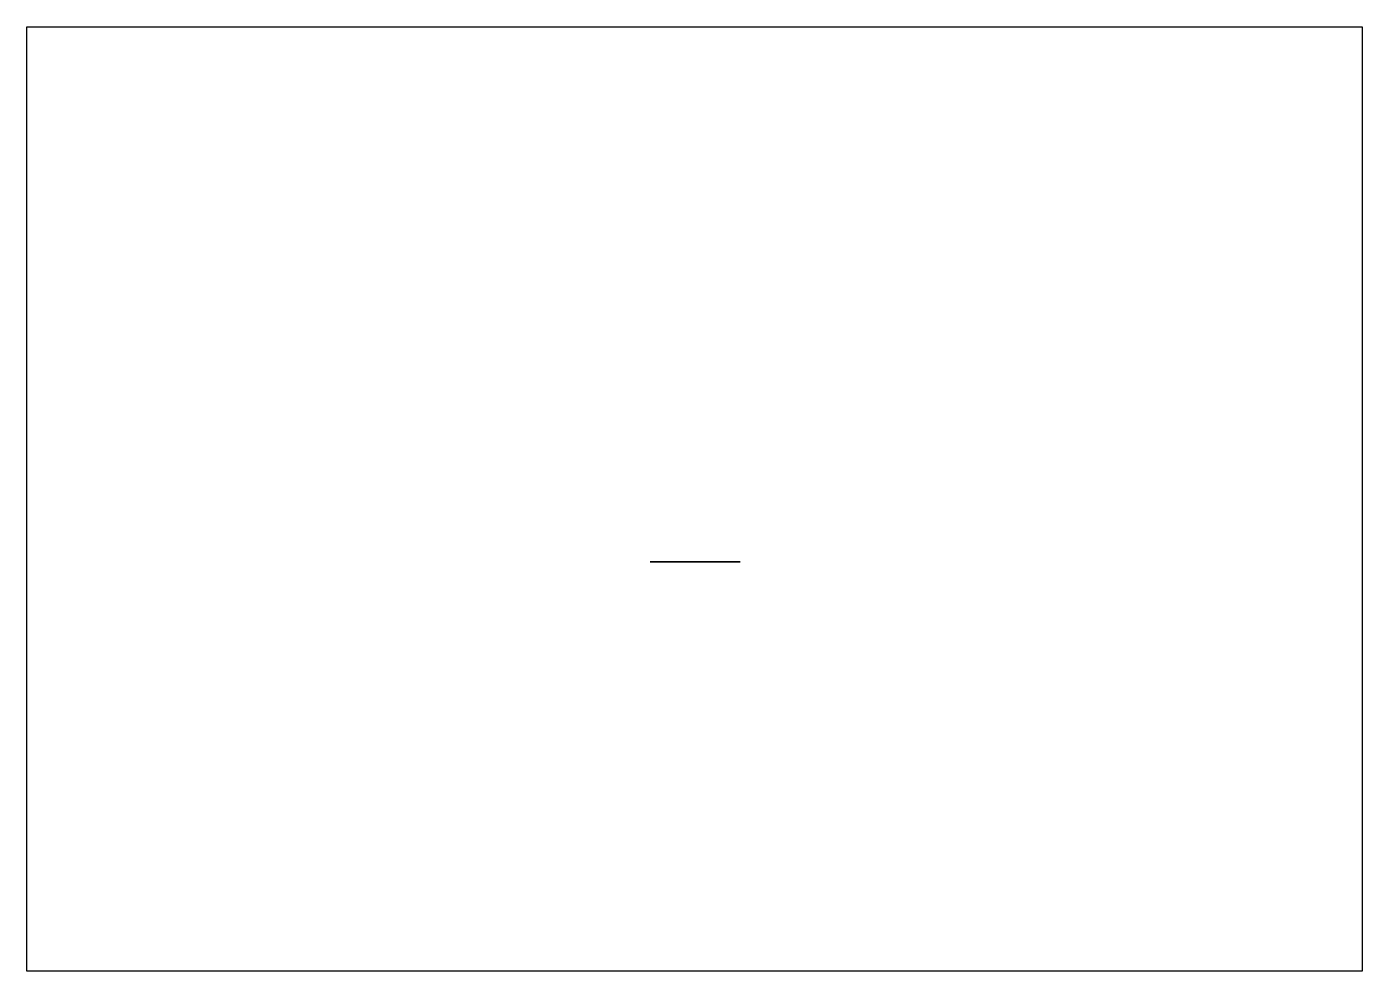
# Model space of a CAD drawing. Header units: inches. Extents: x 0 to 297, y 0 to 210.
import ezdxf

# ---------------------------------------------------------------- set-up
doc = ezdxf.new("R2010")
doc.units = ezdxf.units.IN
doc.header["$MEASUREMENT"] = 0

msp = doc.modelspace()

# ---------------------------------------------------------------- linework, layer by layer
msp.add_lwpolyline([(0, 0), (0, 210), (297, 210), (297, 0), (0, 0)], close=True)
at = {"extrusion": (0, -1, 1.83697e-16)}
msp.add_circle((148.66, 40, -91.01), 10, dxfattribs=at)

doc.saveas('drawing.dxf')
